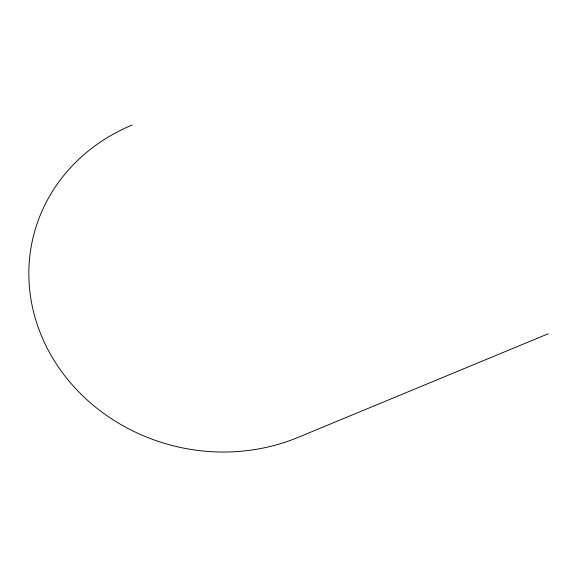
<?xml version="1.0" encoding="UTF-8"?>
<svg xmlns="http://www.w3.org/2000/svg" width="577" height="577" viewBox="0 0 577 577"><rect width="100%" height="100%" fill="white"/><g stroke="black" fill="none" stroke-linecap="round" stroke-linejoin="round"><path stroke-width="0.87" d="M548.15 333.809L297.984 437.431A187.179 169.782 13.7 0 1 48.302 350.304A187.179 169.782 13.7 0 1 132.176 125.014"/></g></svg>
